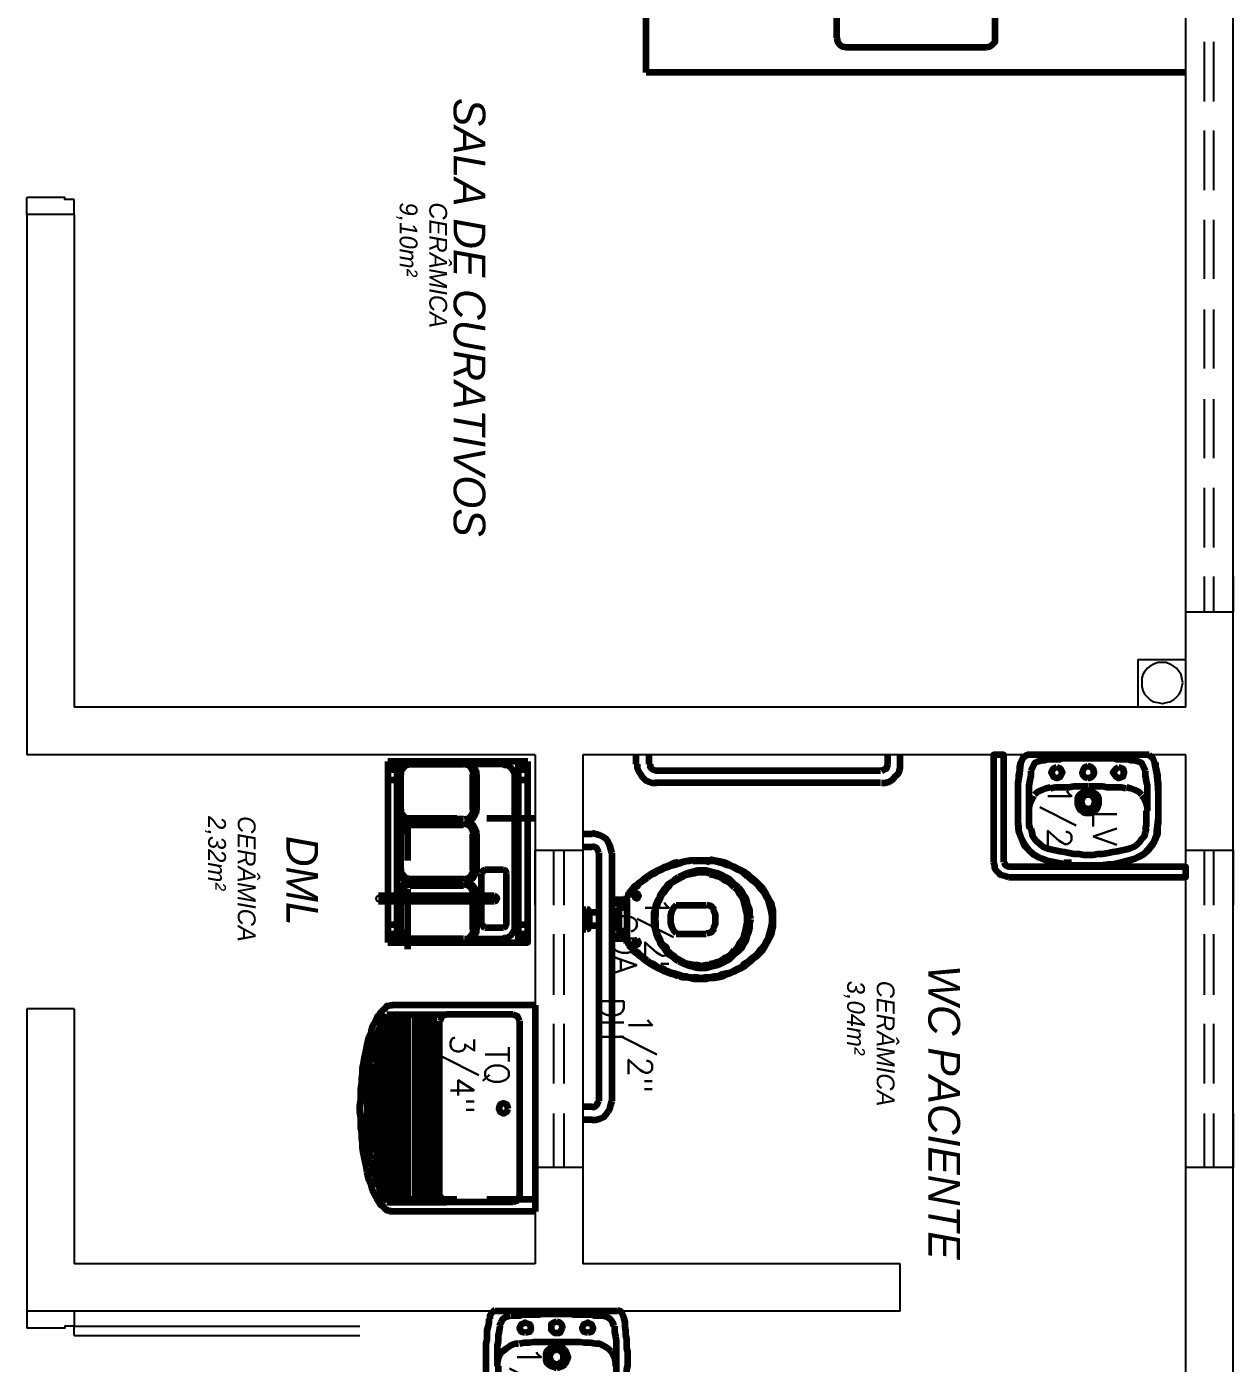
# Model space of a CAD drawing. Header units: millimetres. Extents: x 2273 to 2522, y 1034 to 1187.
# Drawn here: x 2404.799 to 2408.602, y 1164.352 to 1168.563 of the extents above; entities that cross this region are included whole.
import ezdxf

# ---------------------------------------------------------------- set-up
doc = ezdxf.new("R2010")
doc.units = ezdxf.units.MM
doc.layers.add('LAYER8', color=8, linetype='Continuous')
doc.layers.add('PAREDES', color=4, linetype='Continuous', lineweight=100)
doc.styles.add('Romans', font='romans.shx')
doc.styles.get("Standard").update_dxf_attribs({"font": 'arial.ttf'})

# ---------------------------------------------------------------- blocks, each defined once
blk = doc.blocks.new('YT')
at = {"layer": 'PAREDES', "color": 0, "linetype": 'Continuous'}
for points in [[(81.1417, 158.3775), (81.1417, 158.9363), (81.1093, 158.9363), (81.1093, 158.3775)], [(80.7564, 158.8216), (80.7564, 158.4363), (80.7681, 158.4216), (80.7828, 158.4157), (80.8152, 158.4127), (80.8446, 158.4069), (80.8593, 158.4069), (80.8917, 158.4069), (80.9211, 158.4069), (80.9387, 158.4069), (80.9593, 158.4069), (80.9711, 158.4069), (80.9975, 158.4098), (80.9975, 158.4098), (81.0211, 158.4186), (81.0211, 158.4186), (81.0417, 158.4275), (81.0564, 158.4422), (81.0711, 158.4598), (81.0799, 158.4745), (81.0887, 158.498), (81.0917, 158.5098), (81.0975, 158.5422), (81.1034, 158.5657), (81.1034, 158.598), (81.1034, 158.6275), (81.1034, 158.6627), (81.1005, 158.7069), (81.0917, 158.7451), (81.0828, 158.7775), (81.0681, 158.8039), (81.0505, 158.8216), (81.0299, 158.8363), (81.0064, 158.8451), (80.9975, 158.8451), (80.9534, 158.851), (80.9328, 158.851), (80.9093, 158.851), (80.877, 158.851), (80.8446, 158.848), (80.8152, 158.8451), (80.7828, 158.8392), (80.7681, 158.8333), (80.7564, 158.8216)], [(80.9946, 158.848), (80.9828, 158.848), (80.9681, 158.851), (80.9534, 158.851), (80.9417, 158.851), (80.927, 158.851), (80.9152, 158.851), (80.9005, 158.851), (80.8887, 158.851), (80.874, 158.851), (80.8623, 158.851), (80.8475, 158.851), (80.8328, 158.848), (80.8211, 158.848), (80.8064, 158.8451), (80.7946, 158.8422), (80.7799, 158.8422)], [(81.0887, 158.7598), (81.0858, 158.7686), (81.0828, 158.7745), (81.0799, 158.7833), (81.077, 158.7922), (81.0681, 158.8069), (81.0564, 158.8186), (81.0417, 158.8304), (81.027, 158.8392), (81.0211, 158.8422), (81.0123, 158.8451), (81.0034, 158.848), (80.9946, 158.848)], [(80.8064, 158.8098), (80.7946, 158.8039), (80.7828, 158.798), (80.777, 158.7863), (80.774, 158.7745)], [(80.9328, 158.8157), (80.9152, 158.8157), (80.9005, 158.8157), (80.8858, 158.8157), (80.8681, 158.8157), (80.8534, 158.8157), (80.8387, 158.8127), (80.8211, 158.8098), (80.8064, 158.8098)], [(80.8828, 158.798), (80.874, 158.7892), (80.8681, 158.7775), (80.8623, 158.7627), (80.8593, 158.751)], [(80.9328, 158.8157), (80.9211, 158.8157), (80.9093, 158.8127), (80.8946, 158.8069), (80.8858, 158.798)], [(80.9917, 158.8098), (80.977, 158.8127), (80.9623, 158.8127), (80.9475, 158.8127), (80.9328, 158.8127)], [(81.0534, 158.751), (81.0505, 158.7627), (81.0446, 158.7745), (81.0387, 158.7833), (81.0299, 158.7922), (81.0211, 158.798), (81.0123, 158.8069), (81.0005, 158.8098), (80.9887, 158.8127)], [(80.774, 158.7745), (80.774, 158.7657), (80.7711, 158.7539), (80.7711, 158.7451), (80.7711, 158.7363), (80.7711, 158.7275), (80.7711, 158.7186), (80.7681, 158.7098), (80.7681, 158.701), (80.7681, 158.6922), (80.7681, 158.6833), (80.7681, 158.6745), (80.7681, 158.6657), (80.7681, 158.6569), (80.7681, 158.648), (80.7681, 158.6392), (80.7681, 158.6275)], [(81.1034, 158.6275), (81.1034, 158.6451), (81.1034, 158.6598), (81.1034, 158.6775), (81.1005, 158.6922), (81.1005, 158.7098), (81.0975, 158.7245), (81.0946, 158.7422), (81.0887, 158.7569)], [(80.7946, 158.7245), (80.8005, 158.7157), (80.8123, 158.7069), (80.824, 158.7157), (80.8299, 158.7245), (80.824, 158.7392), (80.8123, 158.7422), (80.8005, 158.7392), (80.7946, 158.7245)], [(80.8623, 158.748), (80.8593, 158.7333), (80.8593, 158.7186), (80.8593, 158.7039), (80.8593, 158.6892), (80.8564, 158.6745), (80.8564, 158.6598), (80.8564, 158.6451), (80.8564, 158.6304)], [(81.0711, 158.6304), (81.0711, 158.6451), (81.0681, 158.6598), (81.0681, 158.6745), (81.0652, 158.6922), (81.0623, 158.7069), (81.0593, 158.7216), (81.0564, 158.7363), (81.0534, 158.751)], [(80.7681, 158.6275), (80.7681, 158.6186), (80.7681, 158.6098), (80.7681, 158.601), (80.7681, 158.5922), (80.7681, 158.5833), (80.7681, 158.5745), (80.7681, 158.5657), (80.7681, 158.5569), (80.7681, 158.548), (80.7711, 158.5392), (80.7711, 158.5304), (80.7711, 158.5216), (80.7711, 158.5098), (80.7711, 158.501), (80.774, 158.4922), (80.774, 158.4833)], [(80.8299, 158.6275), (80.827, 158.6392), (80.8211, 158.6451), (80.8123, 158.648), (80.8005, 158.6451), (80.7946, 158.6392), (80.7917, 158.6275)], [(80.7917, 158.6275), (80.7946, 158.6186), (80.8034, 158.6127), (80.8123, 158.6098), (80.8211, 158.6127), (80.827, 158.6186), (80.8299, 158.6275)], [(80.8564, 158.6275), (80.8564, 158.6127), (80.8564, 158.598), (80.8564, 158.5833), (80.8593, 158.5686), (80.8593, 158.5539), (80.8593, 158.5392), (80.8593, 158.5245), (80.8623, 158.5098)], [(80.9387, 158.6275), (80.9387, 158.6392), (80.9358, 158.6451), (80.9299, 158.6539), (80.9211, 158.6598), (80.9123, 158.6627), (80.9034, 158.6627), (80.8946, 158.6627), (80.8858, 158.6598), (80.8799, 158.6539), (80.874, 158.6451), (80.8711, 158.6392), (80.8681, 158.6275)], [(80.8681, 158.6275), (80.8711, 158.6186), (80.874, 158.6127), (80.8799, 158.6039), (80.8858, 158.598), (80.8946, 158.5951), (80.9034, 158.5951), (80.9123, 158.5951), (80.9211, 158.598), (80.9299, 158.6039), (80.9358, 158.6127), (80.9387, 158.6186), (80.9387, 158.6275)], [(80.927, 158.6275), (80.924, 158.6363), (80.9211, 158.6451), (80.9123, 158.648), (80.9034, 158.651), (80.8946, 158.648), (80.8887, 158.6451), (80.8828, 158.6363), (80.8828, 158.6275)], [(80.8828, 158.6275), (80.8828, 158.6216), (80.8887, 158.6127), (80.8946, 158.6098), (80.9034, 158.6069), (80.9123, 158.6098), (80.9211, 158.6127), (80.924, 158.6216), (80.927, 158.6275)], [(81.0534, 158.5098), (81.0564, 158.5245), (81.0593, 158.5392), (81.0623, 158.5539), (81.0652, 158.5686), (81.0681, 158.5833), (81.0681, 158.601), (81.0711, 158.6157), (81.0711, 158.6304)], [(81.0887, 158.501), (81.0946, 158.5157), (81.0975, 158.5333), (81.1005, 158.548), (81.1005, 158.5627), (81.1034, 158.5804), (81.1034, 158.598), (81.1034, 158.6127), (81.1034, 158.6304)], [(80.7946, 158.5304), (80.8005, 158.5186), (80.8123, 158.5127), (80.824, 158.5186), (80.8299, 158.5304), (80.824, 158.5422), (80.8123, 158.548), (80.8005, 158.5422), (80.7946, 158.5304)], [(80.8593, 158.5098), (80.8623, 158.4951), (80.8681, 158.4833), (80.874, 158.4686), (80.8828, 158.4598)], [(80.9887, 158.448), (81.0005, 158.451), (81.0123, 158.4539), (81.0211, 158.4598), (81.0299, 158.4686), (81.0387, 158.4775), (81.0446, 158.4863), (81.0505, 158.498), (81.0534, 158.5098)], [(80.9946, 158.4098), (81.0034, 158.4127), (81.0123, 158.4157), (81.0211, 158.4186), (81.027, 158.4216), (81.0417, 158.4304), (81.0564, 158.4422), (81.0681, 158.4539), (81.077, 158.4686), (81.0799, 158.4745), (81.0828, 158.4833), (81.0858, 158.4922), (81.0887, 158.501)], [(80.774, 158.4833), (80.777, 158.4716), (80.7828, 158.4598), (80.7946, 158.4539), (80.8064, 158.448)], [(80.8858, 158.4569), (80.8975, 158.451), (80.9093, 158.4451), (80.9211, 158.4422), (80.9328, 158.4422)], [(80.7799, 158.4157), (80.7946, 158.4127), (80.8064, 158.4127), (80.8211, 158.4098), (80.8328, 158.4098), (80.8475, 158.4069), (80.8623, 158.4069), (80.874, 158.4069), (80.8887, 158.4069), (80.9005, 158.4069), (80.9152, 158.4069), (80.927, 158.4069), (80.9417, 158.4069), (80.9534, 158.4069), (80.9681, 158.4069), (80.9828, 158.4098), (80.9946, 158.4098)], [(80.8064, 158.448), (80.8211, 158.448), (80.8358, 158.4451), (80.8534, 158.4422), (80.8681, 158.4422), (80.8828, 158.4422), (80.9005, 158.4422), (80.9152, 158.4422), (80.9299, 158.4422)], [(80.9328, 158.4422), (80.9475, 158.4422), (80.9623, 158.4422), (80.977, 158.4422), (80.9887, 158.4451)], [(81.0946, 158.3627), (81.1034, 158.3686), (81.1093, 158.3804)], [(81.0946, 158.3304), (81.1034, 158.3333), (81.1123, 158.3333), (81.1211, 158.3392), (81.127, 158.3451), (81.1328, 158.351), (81.1358, 158.3598), (81.1387, 158.3686), (81.1417, 158.3775)], [(81.0946, 158.3627), (80.7564, 158.3627), (80.7564, 158.3304), (81.0946, 158.3304)]]:
    blk.add_lwpolyline(points, dxfattribs=at)
blk = doc.blocks.new('FRQ')
at = {"layer": 'PAREDES', "color": 0, "linetype": 'Continuous'}
for points in [[(80.777, 156.8627), (80.777, 156.4216)], [(81.3475, 156.4216), (81.3475, 156.8627), (80.777, 156.8627)], [(80.7858, 156.8627), (80.7858, 156.8333)], [(80.8034, 156.8627), (80.8034, 156.8333)], [(80.8358, 156.8627), (80.8358, 156.8333)], [(80.9564, 156.8863), (80.9564, 156.7333)], [(81.2917, 156.8627), (81.2917, 156.8333)], [(81.3211, 156.8627), (81.3211, 156.8333)], [(81.3417, 156.8627), (81.3417, 156.8333)], [(81.3475, 156.8333), (80.777, 156.8333)], [(80.827, 156.8216), (80.8181, 156.8216), (80.8093, 156.8186), (80.7975, 156.8098), (80.7887, 156.798), (80.7887, 156.7892), (80.7858, 156.7833)], [(81.2975, 156.8216), (80.827, 156.8216)], [(81.3358, 156.7833), (81.3328, 156.7892), (81.3328, 156.798), (81.324, 156.8098), (81.3123, 156.8186), (81.3034, 156.8216), (81.2946, 156.8216)], [(80.7858, 156.7804), (80.7858, 156.6892)], [(81.1299, 156.7951), (81.1211, 156.7922), (81.1181, 156.7863)], [(81.1181, 156.7863), (81.1181, 156.7275)], [(81.2917, 156.7951), (81.1299, 156.7951)], [(81.3005, 156.7863), (81.2975, 156.7922), (81.2887, 156.7951)], [(81.3005, 156.7275), (81.3005, 156.7863)], [(81.3358, 156.6892), (81.3358, 156.7804)], [(81.2181, 156.7569), (81.2152, 156.7627), (81.2093, 156.7657), (81.2034, 156.7627), (81.2005, 156.7569)], [(81.2005, 156.7569), (81.2005, 156.3922)], [(81.2181, 156.7569), (81.2181, 156.3922)], [(80.8181, 156.701), (80.8093, 156.701), (80.8034, 156.698), (80.7887, 156.6892), (80.7799, 156.6775), (80.7799, 156.6686), (80.777, 156.6627)], [(80.8181, 156.6922), (80.8064, 156.6892), (80.7946, 156.6833), (80.7887, 156.6745), (80.7858, 156.6627)], [(80.8181, 156.701), (80.9299, 156.701)], [(80.9299, 156.6892), (80.8181, 156.6892)], [(80.9652, 156.6627), (80.9652, 156.6686), (80.9623, 156.6775), (80.9564, 156.6892), (80.9417, 156.698), (80.9358, 156.701), (80.927, 156.701)], [(80.9593, 156.6627), (80.9564, 156.6745), (80.9505, 156.6833), (80.9387, 156.6892), (80.927, 156.6922)], [(81.0064, 156.701), (80.9975, 156.701), (80.9917, 156.698), (80.977, 156.6892), (80.9711, 156.6775), (80.9681, 156.6686), (80.9652, 156.6627)], [(81.0064, 156.6922), (80.9946, 156.6892), (80.9828, 156.6833), (80.977, 156.6745), (80.974, 156.6627)], [(81.0064, 156.701), (81.1181, 156.701)], [(81.1181, 156.6892), (81.0064, 156.6892)], [(81.1564, 156.6627), (81.1534, 156.6686), (81.1534, 156.6775), (81.1446, 156.6892), (81.1299, 156.698), (81.124, 156.701), (81.1152, 156.701)], [(81.1475, 156.6627), (81.1446, 156.6745), (81.1387, 156.6833), (81.127, 156.6892), (81.1152, 156.6922)], [(81.1181, 156.7275), (81.1211, 156.7216), (81.1299, 156.7186)], [(81.1299, 156.7157), (81.2005, 156.7157)], [(81.1975, 156.701), (81.1887, 156.701), (81.1799, 156.698), (81.1681, 156.6892), (81.1593, 156.6775), (81.1593, 156.6686), (81.1564, 156.6627)], [(81.1975, 156.6922), (81.1858, 156.6892), (81.174, 156.6833), (81.1681, 156.6745), (81.1652, 156.6627)], [(81.1975, 156.701), (81.2005, 156.701)], [(81.2005, 156.6892), (81.1975, 156.6892)], [(81.2181, 156.7157), (81.2917, 156.7157)], [(81.2181, 156.701), (81.3064, 156.701)], [(81.3064, 156.6892), (81.2181, 156.6892)], [(81.2887, 156.7186), (81.2975, 156.7216), (81.3005, 156.7275)], [(81.3446, 156.6627), (81.3446, 156.6686), (81.3417, 156.6775), (81.3328, 156.6892), (81.3211, 156.698), (81.3152, 156.701), (81.3064, 156.701)], [(81.3358, 156.6627), (81.3358, 156.6745), (81.327, 156.6833), (81.3181, 156.6892), (81.3064, 156.6922)], [(80.7858, 156.4922), (80.7858, 156.6598)], [(80.9593, 156.6598), (80.9593, 156.4922)], [(80.9681, 156.4922), (80.9681, 156.6598)], [(80.977, 156.4922), (80.977, 156.6598)], [(81.1475, 156.6598), (81.1475, 156.4922)], [(81.1564, 156.4922), (81.1564, 156.6598)], [(81.1681, 156.4922), (81.1681, 156.6598)], [(81.3358, 156.6598), (81.3358, 156.4922)], [(80.9564, 156.6392), (80.9564, 156.4833), (81.0887, 156.4833)], [(80.777, 156.4922), (80.7799, 156.4833), (80.7799, 156.4775), (80.7887, 156.4657), (80.8034, 156.4569), (80.8093, 156.4539), (80.8181, 156.4539)], [(80.7858, 156.4922), (80.7887, 156.4804), (80.7946, 156.4716), (80.8064, 156.4627), (80.8181, 156.4627)], [(80.927, 156.4627), (80.9387, 156.4627), (80.9505, 156.4716), (80.9564, 156.4804), (80.9593, 156.4922)], [(80.927, 156.4539), (80.9358, 156.4539), (80.9417, 156.4569), (80.9564, 156.4657), (80.9623, 156.4775), (80.9652, 156.4833), (80.9652, 156.4922)], [(80.9652, 156.4922), (80.9681, 156.4833), (80.9711, 156.4775), (80.977, 156.4657), (80.9917, 156.4569), (80.9975, 156.4539), (81.0064, 156.4539)], [(80.974, 156.4922), (80.977, 156.4804), (80.9828, 156.4716), (80.9946, 156.4627), (81.0064, 156.4627)], [(81.1152, 156.4627), (81.127, 156.4627), (81.1387, 156.4716), (81.1446, 156.4804), (81.1475, 156.4922)], [(81.1152, 156.4539), (81.124, 156.4539), (81.1299, 156.4569), (81.1446, 156.4657), (81.1534, 156.4775), (81.1534, 156.4833), (81.1564, 156.4922)], [(81.1564, 156.4922), (81.1593, 156.4833), (81.1593, 156.4775), (81.1681, 156.4657), (81.1799, 156.4569), (81.1887, 156.4539), (81.1975, 156.4539)], [(81.1652, 156.4922), (81.1681, 156.4804), (81.174, 156.4716), (81.1858, 156.4627), (81.1975, 156.4627)], [(81.1799, 156.4833), (81.3681, 156.4833)], [(81.3064, 156.4627), (81.3181, 156.4627), (81.327, 156.4716), (81.3358, 156.4804), (81.3358, 156.4922)], [(81.3064, 156.4539), (81.3152, 156.4539), (81.3211, 156.4569), (81.3328, 156.4657), (81.3417, 156.4775), (81.3446, 156.4833), (81.3446, 156.4922)], [(81.2005, 156.451), (80.777, 156.451)], [(80.7858, 156.451), (80.7858, 156.4216)], [(80.8034, 156.451), (80.8034, 156.4216)], [(80.9299, 156.4627), (80.8181, 156.4627)], [(80.8358, 156.451), (80.8358, 156.4216)], [(81.1181, 156.4627), (81.0064, 156.4627)], [(81.2005, 156.4627), (81.1975, 156.4627)], [(81.2005, 156.451), (81.1975, 156.451)], [(81.3064, 156.4627), (81.2181, 156.4627)], [(81.3475, 156.451), (81.2181, 156.451)], [(81.3064, 156.451), (81.2181, 156.451)], [(81.2917, 156.451), (81.2917, 156.4216)], [(81.3211, 156.451), (81.3211, 156.4216)], [(81.3417, 156.451), (81.3417, 156.4216)], [(80.777, 156.4216), (81.2005, 156.4216)], [(81.2181, 156.4216), (81.3475, 156.4216)]]:
    blk.add_lwpolyline(points, dxfattribs=at)
blk = doc.blocks.new('GT')
at = {"layer": 'PAREDES', "color": 0, "linetype": 'Continuous'}
for points in [[(81.5446, 156.8863), (81.5446, 156.4363)], [(81.5446, 156.8863), (82.1946, 156.8863)], [(82.1564, 156.7333), (82.1564, 156.8863)], [(82.1946, 156.8863), (82.1946, 156.4363)], [(81.5946, 156.8363), (81.5858, 156.8333), (81.5799, 156.8304), (81.577, 156.8245), (81.574, 156.8157)], [(81.574, 156.8157), (81.574, 156.6069)], [(81.5946, 156.8363), (82.1475, 156.8363)], [(82.1652, 156.8157), (82.1623, 156.8245), (82.1593, 156.8304), (82.1534, 156.8333), (82.1446, 156.8363)], [(82.1652, 156.8157), (82.1652, 156.6069)], [(81.8711, 156.801), (81.8593, 156.798), (81.8534, 156.7863), (81.8593, 156.7745), (81.8711, 156.7716), (81.8799, 156.7745), (81.8858, 156.7863), (81.8799, 156.798), (81.8711, 156.801)], [(81.574, 156.4186), (81.574, 156.6069)], [(81.574, 156.6069), (81.577, 156.598), (81.5799, 156.5922), (81.5858, 156.5892), (81.5946, 156.5863)], [(82.024, 156.4833), (82.1564, 156.4833), (82.1564, 156.6392)], [(82.1446, 156.5863), (82.1534, 156.5892), (82.1593, 156.5922), (82.1623, 156.598), (82.1652, 156.6069)], [(82.1652, 156.4186), (82.1652, 156.6069)], [(81.574, 156.5657), (82.1652, 156.5657)], [(81.5946, 156.5833), (82.1475, 156.5833)], [(81.574, 156.5451), (82.1652, 156.5451)], [(81.574, 156.5245), (82.1652, 156.5245)], [(81.574, 156.5069), (82.1652, 156.5069)], [(81.574, 156.4833), (82.1652, 156.4833)], [(81.7446, 156.4833), (81.9328, 156.4833)], [(82.1946, 156.4363), (82.1946, 156.4304), (82.1917, 156.4245), (82.1917, 156.4186), (82.1887, 156.4157), (82.1828, 156.4098), (82.177, 156.4039), (82.174, 156.398), (82.1681, 156.3951), (82.1593, 156.3892), (82.1505, 156.3863), (82.1417, 156.3804), (82.1299, 156.3745), (82.1211, 156.3716), (82.1093, 156.3686), (82.0975, 156.3627), (82.0858, 156.3598), (82.0711, 156.3569), (82.0564, 156.3539), (82.0417, 156.351), (82.027, 156.348), (82.0123, 156.3451), (81.9946, 156.3422), (81.9799, 156.3422), (81.9652, 156.3392), (81.9475, 156.3392), (81.9299, 156.3363), (81.9123, 156.3363), (81.8975, 156.3363), (81.8799, 156.3333), (81.8623, 156.3333), (81.8446, 156.3363), (81.827, 156.3363), (81.8093, 156.3363), (81.7917, 156.3392), (81.777, 156.3392), (81.7593, 156.3422), (81.7446, 156.3422), (81.7299, 156.3451), (81.7123, 156.348), (81.6975, 156.351), (81.6828, 156.3539), (81.6711, 156.3569), (81.6564, 156.3598), (81.6446, 156.3627), (81.6328, 156.3686), (81.6181, 156.3716), (81.6093, 156.3745), (81.6005, 156.3804), (81.5887, 156.3863), (81.5799, 156.3892), (81.574, 156.3951), (81.5681, 156.398), (81.5623, 156.4039), (81.5564, 156.4098), (81.5534, 156.4157), (81.5475, 156.4186), (81.5475, 156.4245), (81.5446, 156.4304), (81.5446, 156.4363)], [(81.574, 156.4657), (82.1652, 156.4657)], [(81.574, 156.4451), (82.1652, 156.4451)], [(81.574, 156.4245), (82.1652, 156.4245)], [(82.1652, 156.4186), (82.1623, 156.4157), (82.1593, 156.4127), (82.1534, 156.4098), (82.1475, 156.4069), (82.1446, 156.4039), (82.1387, 156.401), (82.1299, 156.398), (82.124, 156.3951), (82.1152, 156.3922), (82.1093, 156.3892), (82.1005, 156.3863), (82.0917, 156.3833), (82.0828, 156.3804), (82.0711, 156.3775), (82.0623, 156.3745), (82.0534, 156.3716), (82.0417, 156.3716), (82.0328, 156.3686), (82.0093, 156.3627), (81.9858, 156.3627), (81.9623, 156.3598), (81.9387, 156.3569), (81.9152, 156.3569), (81.8917, 156.3569), (81.8711, 156.3569), (81.8475, 156.3569), (81.824, 156.3569), (81.8005, 156.3569), (81.777, 156.3598), (81.7534, 156.3627), (81.7299, 156.3627), (81.7093, 156.3686), (81.7005, 156.3716), (81.6887, 156.3716), (81.677, 156.3745), (81.6681, 156.3775), (81.6593, 156.3804), (81.6475, 156.3833), (81.6387, 156.3863), (81.6328, 156.3892), (81.624, 156.3922), (81.6181, 156.3951), (81.6093, 156.398), (81.6005, 156.401), (81.5975, 156.4039), (81.5917, 156.4069), (81.5858, 156.4098), (81.5828, 156.4127), (81.5799, 156.4157), (81.574, 156.4186)], [(82.1475, 156.4039), (81.5946, 156.4039), (82.1475, 156.4039)], [(81.6417, 156.3863), (82.1005, 156.3863)], [(81.7299, 156.3657), (82.0093, 156.3657)]]:
    blk.add_lwpolyline(points, dxfattribs=at)
blk = doc.blocks.new('REW')
at = {"layer": 'PAREDES', "color": 0, "linetype": 'Continuous'}
for points in [[(80.7858, 158.0363), (80.7564, 158.0363)], [(80.8446, 157.9775), (80.8446, 157.9892), (80.8417, 158.001), (80.8358, 158.0098), (80.827, 158.0186), (80.8181, 158.0275), (80.8093, 158.0333), (80.7975, 158.0363), (80.7858, 158.0363)], [(80.7858, 157.998), (80.7564, 157.998)], [(80.8064, 157.9775), (80.8034, 157.9833), (80.8005, 157.9922), (80.7946, 157.9951), (80.7858, 157.998)], [(80.8064, 157.9745), (80.8064, 157.2657)], [(80.8446, 157.9745), (80.8446, 157.2657)], [(80.7858, 157.2451), (80.7564, 157.2451)], [(80.7858, 157.248), (80.7946, 157.248), (80.8005, 157.2539), (80.8034, 157.2598), (80.8064, 157.2686)], [(80.7858, 157.2069), (80.7975, 157.2069), (80.8093, 157.2127), (80.8181, 157.2186), (80.827, 157.2245), (80.8358, 157.2333), (80.8417, 157.2451), (80.8446, 157.2539), (80.8446, 157.2686)], [(80.7858, 157.2039), (80.7564, 157.2039)]]:
    blk.add_lwpolyline(points, dxfattribs=at)
blk = doc.blocks.new('KLOIU')
at = {"layer": 'PAREDES', "color": 0, "linetype": 'Continuous'}
for points in [[(81.274, 157.6363), (81.2623, 157.6363), (81.2475, 157.6363), (81.2358, 157.6333), (81.224, 157.6304), (81.2152, 157.6245), (81.2034, 157.6186), (81.1917, 157.6127), (81.1828, 157.6069)], [(81.274, 157.6333), (81.2623, 157.6333), (81.2505, 157.6304), (81.2387, 157.6275), (81.227, 157.6245), (81.2152, 157.6216), (81.2064, 157.6157), (81.1946, 157.6098), (81.1858, 157.6039)], [(81.3652, 157.6069), (81.3534, 157.6127), (81.3446, 157.6186), (81.3328, 157.6245), (81.3211, 157.6304), (81.3093, 157.6333), (81.2975, 157.6363), (81.2858, 157.6363), (81.274, 157.6363)], [(81.3623, 157.6039), (81.3534, 157.6098), (81.3417, 157.6157), (81.3328, 157.6216), (81.3211, 157.6245), (81.3093, 157.6275), (81.2975, 157.6304), (81.2858, 157.6333), (81.274, 157.6333)], [(81.277, 157.6304), (81.277, 157.6304)], [(81.1828, 157.6069), (81.174, 157.601), (81.1652, 157.5922), (81.1564, 157.5833), (81.1475, 157.5745), (81.1417, 157.5657), (81.1328, 157.5569), (81.127, 157.548), (81.1211, 157.5363)], [(81.1858, 157.6039), (81.177, 157.5951), (81.1681, 157.5892), (81.1593, 157.5804), (81.1534, 157.5716), (81.1446, 157.5627), (81.1387, 157.5539), (81.1299, 157.5451), (81.124, 157.5363)], [(81.424, 157.5363), (81.4152, 157.5451), (81.4093, 157.5539), (81.4034, 157.5627), (81.3946, 157.5716), (81.3887, 157.5804), (81.3799, 157.5892), (81.3711, 157.5951), (81.3623, 157.6039)], [(81.427, 157.5363), (81.4211, 157.548), (81.4123, 157.5569), (81.4064, 157.5657), (81.3975, 157.5745), (81.3917, 157.5833), (81.3828, 157.5922), (81.374, 157.601), (81.3652, 157.6069)], [(81.1211, 157.5363), (81.1152, 157.5245), (81.1093, 157.5127), (81.1034, 157.501), (81.0975, 157.4892), (81.0946, 157.4775), (81.0917, 157.4627), (81.0887, 157.451), (81.0858, 157.4363)], [(81.124, 157.5363), (81.1181, 157.5245), (81.1123, 157.5127), (81.1064, 157.501), (81.1034, 157.4892), (81.0975, 157.4745), (81.0946, 157.4627), (81.0917, 157.451), (81.0917, 157.4363)], [(81.274, 157.5657), (81.2623, 157.5627), (81.2475, 157.5627), (81.2358, 157.5598), (81.2211, 157.5539), (81.2093, 157.551), (81.1975, 157.5422), (81.1858, 157.5363), (81.174, 157.5275)], [(81.274, 157.5539), (81.2593, 157.5539), (81.2475, 157.551), (81.2328, 157.548), (81.2211, 157.5451), (81.2064, 157.5392), (81.1946, 157.5304), (81.1828, 157.5245), (81.174, 157.5157)], [(81.374, 157.5275), (81.3652, 157.5363), (81.3534, 157.5422), (81.3417, 157.551), (81.327, 157.5539), (81.3152, 157.5598), (81.3005, 157.5627), (81.2887, 157.5627), (81.274, 157.5657)], [(81.374, 157.5157), (81.3623, 157.5245), (81.3505, 157.5304), (81.3387, 157.5392), (81.327, 157.5451), (81.3152, 157.548), (81.3005, 157.551), (81.2858, 157.5539), (81.274, 157.5539)], [(81.4564, 157.4363), (81.4534, 157.451), (81.4534, 157.4627), (81.4475, 157.4745), (81.4446, 157.4892), (81.4417, 157.501), (81.4358, 157.5127), (81.4299, 157.5245), (81.424, 157.5363)], [(81.4593, 157.4363), (81.4593, 157.451), (81.4564, 157.4627), (81.4534, 157.4775), (81.4475, 157.4892), (81.4446, 157.501), (81.4387, 157.5127), (81.4328, 157.5245), (81.427, 157.5363)], [(81.174, 157.5275), (81.1652, 157.5157), (81.1564, 157.5069), (81.1475, 157.498), (81.1417, 157.4863), (81.1358, 157.4745), (81.1299, 157.4627), (81.127, 157.448), (81.124, 157.4363)], [(81.174, 157.5127), (81.1681, 157.5069), (81.1593, 157.498), (81.1534, 157.4863), (81.1475, 157.4775), (81.1417, 157.4686), (81.1387, 157.4569), (81.1358, 157.448), (81.1328, 157.4363)], [(81.4152, 157.4363), (81.4123, 157.448), (81.4093, 157.4569), (81.4064, 157.4686), (81.4005, 157.4775), (81.3946, 157.4863), (81.3887, 157.498), (81.3799, 157.5069), (81.3711, 157.5127)], [(81.424, 157.4363), (81.4211, 157.448), (81.4181, 157.4627), (81.4123, 157.4745), (81.4064, 157.4863), (81.4005, 157.498), (81.3917, 157.5069), (81.3828, 157.5157), (81.374, 157.5275)], [(81.2446, 157.451), (81.2328, 157.4422), (81.2299, 157.4275)], [(81.3034, 157.448), (81.2887, 157.4539), (81.274, 157.4539), (81.2593, 157.4539), (81.2446, 157.448)], [(81.3181, 157.4275), (81.3152, 157.4422), (81.3034, 157.451)], [(81.0887, 157.4363), (81.0887, 157.4245), (81.0887, 157.4127), (81.0887, 157.398), (81.0887, 157.3863), (81.0887, 157.3745), (81.0917, 157.3627), (81.0946, 157.348), (81.0975, 157.3363)], [(81.0946, 157.4363), (81.0917, 157.4216), (81.0917, 157.4098), (81.0917, 157.3951), (81.0917, 157.3833)], [(81.124, 157.4363), (81.1211, 157.4245), (81.1211, 157.4127), (81.1211, 157.398), (81.124, 157.3863), (81.127, 157.3745), (81.1299, 157.3627), (81.1358, 157.351), (81.1417, 157.3392)], [(81.1299, 157.4363), (81.127, 157.4245), (81.127, 157.4098), (81.127, 157.398), (81.1299, 157.3863), (81.1328, 157.3716), (81.1358, 157.3598), (81.1417, 157.348), (81.1475, 157.3363)], [(81.2299, 157.3304), (81.2299, 157.4245)], [(81.3211, 157.4245), (81.3211, 157.3304)], [(81.4005, 157.3363), (81.4064, 157.348), (81.4123, 157.3598), (81.4152, 157.3716), (81.4181, 157.3863), (81.4181, 157.398), (81.4211, 157.4098), (81.4181, 157.4245), (81.4181, 157.4363)], [(81.4064, 157.3392), (81.4123, 157.351), (81.4181, 157.3627), (81.4211, 157.3745), (81.424, 157.3863), (81.427, 157.398), (81.427, 157.4127), (81.427, 157.4245), (81.424, 157.4363)], [(81.4505, 157.3363), (81.4564, 157.348), (81.4564, 157.3627), (81.4593, 157.3745), (81.4623, 157.3863), (81.4623, 157.398), (81.4623, 157.4127), (81.4623, 157.4245), (81.4593, 157.4363)], [(81.4564, 157.3833), (81.4564, 157.3951), (81.4593, 157.4098), (81.4564, 157.4216), (81.4564, 157.4363)], [(81.0887, 157.3804), (81.0917, 157.3716), (81.0917, 157.3627), (81.0946, 157.3539), (81.0975, 157.3451), (81.1005, 157.3333), (81.1034, 157.3245), (81.1064, 157.3157), (81.1093, 157.3069), (81.1123, 157.298), (81.1152, 157.2892), (81.1211, 157.2804), (81.124, 157.2716), (81.1299, 157.2627), (81.1328, 157.2539), (81.1387, 157.2451), (81.1446, 157.2392)], [(81.4034, 157.2392), (81.4093, 157.2451), (81.4123, 157.2539), (81.4181, 157.2627), (81.424, 157.2716), (81.427, 157.2804), (81.4299, 157.2892), (81.4358, 157.298), (81.4387, 157.3069), (81.4417, 157.3157), (81.4446, 157.3245), (81.4475, 157.3333), (81.4505, 157.3451), (81.4534, 157.3539), (81.4534, 157.3627), (81.4564, 157.3716), (81.4564, 157.3804)], [(81.0946, 157.3363), (81.0975, 157.3216), (81.1034, 157.3098), (81.1093, 157.2951), (81.1152, 157.2833), (81.1211, 157.2716), (81.127, 157.2598), (81.1328, 157.248), (81.1417, 157.2363)], [(81.1417, 157.3363), (81.1475, 157.3275), (81.1534, 157.3216), (81.1593, 157.3127), (81.1652, 157.3039), (81.174, 157.298), (81.1799, 157.2922), (81.1887, 157.2863), (81.1975, 157.2804), (81.2064, 157.2775), (81.2152, 157.2716), (81.224, 157.2686), (81.2328, 157.2657), (81.2446, 157.2627), (81.2534, 157.2598), (81.2652, 157.2598), (81.274, 157.2598)], [(81.1475, 157.3363), (81.1534, 157.3275), (81.1564, 157.3216), (81.1623, 157.3127), (81.1711, 157.3069), (81.177, 157.301), (81.1858, 157.2951), (81.1917, 157.2892), (81.2005, 157.2833), (81.2093, 157.2804), (81.2181, 157.2745), (81.227, 157.2716), (81.2358, 157.2686), (81.2446, 157.2657), (81.2534, 157.2657), (81.2623, 157.2657), (81.274, 157.2627)], [(81.2299, 157.3304), (81.2387, 157.3216), (81.2505, 157.3157), (81.2623, 157.3127), (81.274, 157.3127), (81.2858, 157.3127), (81.2975, 157.3157), (81.3093, 157.3216), (81.3181, 157.3304)], [(81.274, 157.2598), (81.2828, 157.2598), (81.2946, 157.2598), (81.3034, 157.2627), (81.3123, 157.2657), (81.324, 157.2686), (81.3328, 157.2716), (81.3417, 157.2775), (81.3505, 157.2804), (81.3593, 157.2863), (81.3652, 157.2922), (81.374, 157.298), (81.3828, 157.3039), (81.3887, 157.3127), (81.3946, 157.3216), (81.4005, 157.3275), (81.4064, 157.3363)], [(81.274, 157.2627), (81.2828, 157.2657), (81.2946, 157.2657), (81.3034, 157.2657), (81.3123, 157.2686), (81.3211, 157.2716), (81.3299, 157.2745), (81.3387, 157.2804), (81.3475, 157.2833), (81.3564, 157.2892), (81.3623, 157.2951), (81.3711, 157.301), (81.377, 157.3069), (81.3828, 157.3127), (81.3887, 157.3216), (81.3946, 157.3275), (81.4005, 157.3363)], [(81.4064, 157.2363), (81.4152, 157.248), (81.4211, 157.2598), (81.427, 157.2716), (81.4328, 157.2833), (81.4387, 157.2951), (81.4446, 157.3098), (81.4475, 157.3216), (81.4534, 157.3363)], [(81.1417, 157.2363), (81.1475, 157.2275), (81.1534, 157.2216), (81.1593, 157.2127), (81.1652, 157.2069), (81.1711, 157.198), (81.177, 157.1922), (81.1858, 157.1863), (81.1917, 157.1804)], [(81.1446, 157.2392), (81.1505, 157.2304), (81.1564, 157.2216), (81.1623, 157.2127), (81.1711, 157.2069), (81.177, 157.198), (81.1828, 157.1922), (81.1917, 157.1833), (81.2005, 157.1775)], [(81.3475, 157.1775), (81.3564, 157.1833), (81.3623, 157.1922), (81.3711, 157.198), (81.377, 157.2069), (81.3828, 157.2127), (81.3917, 157.2216), (81.3975, 157.2304), (81.4034, 157.2392)], [(81.3564, 157.1804), (81.3623, 157.1863), (81.3681, 157.1922), (81.377, 157.198), (81.3828, 157.2069), (81.3887, 157.2127), (81.3946, 157.2216), (81.4005, 157.2275), (81.4064, 157.2363)], [(81.1946, 157.2069), (81.1946, 157.201), (81.2005, 157.198), (81.2064, 157.201), (81.2093, 157.2069), (81.2064, 157.2098), (81.2005, 157.2127), (81.1946, 157.2098), (81.1946, 157.2069)], [(81.3387, 157.2069), (81.3417, 157.201), (81.3475, 157.198), (81.3534, 157.201), (81.3534, 157.2069), (81.3534, 157.2098), (81.3475, 157.2127), (81.3417, 157.2098), (81.3387, 157.2069)], [(81.1917, 157.1804), (81.1975, 157.1775)], [(81.1975, 157.1804), (81.2034, 157.1775)], [(81.2123, 157.1275), (81.2123, 157.1745), (81.2064, 157.1745), (81.2005, 157.1745)], [(81.2123, 157.1745), (81.277, 157.1745), (81.3358, 157.1745)], [(81.224, 157.1304), (81.224, 157.1745)], [(81.2387, 157.1686), (81.2358, 157.1716), (81.2299, 157.1745)], [(81.2358, 157.1539), (81.2387, 157.1598)], [(81.2358, 157.1539), (81.2358, 157.1451)], [(81.2387, 157.1657), (81.2387, 157.1569)], [(81.3093, 157.151), (81.277, 157.151), (81.2387, 157.151)], [(81.3093, 157.1598), (81.3093, 157.1539)], [(81.3181, 157.1745), (81.3152, 157.1716), (81.3123, 157.1686)], [(81.3123, 157.1657), (81.3123, 157.1569)], [(81.3123, 157.1451), (81.3123, 157.1539)], [(81.327, 157.1745), (81.327, 157.1304)], [(81.3505, 157.1745), (81.3446, 157.1745), (81.3358, 157.1745), (81.3358, 157.1275)], [(81.3446, 157.1775), (81.3475, 157.1804)], [(81.3475, 157.1775), (81.3564, 157.1804)], [(81.0652, 157.1275), (81.0534, 157.1245), (81.0417, 157.1216), (81.0299, 157.1157), (81.0211, 157.1098), (81.0152, 157.101), (81.0093, 157.0892), (81.0064, 157.0775), (81.0034, 157.0657)], [(81.0652, 157.1275), (81.8475, 157.1275)], [(81.2211, 157.1333), (81.224, 157.1245)], [(81.2387, 157.1451), (81.2387, 157.1422)], [(81.2387, 157.1422), (81.2446, 157.1422)], [(81.2446, 157.1422), (81.277, 157.1422)], [(81.2534, 157.1422), (81.2534, 157.1275)], [(81.3064, 157.1422), (81.277, 157.1422)], [(81.2946, 157.1422), (81.2946, 157.1275)], [(81.3064, 157.1422), (81.3123, 157.1422)], [(81.3093, 157.1422), (81.3093, 157.1451)], [(81.324, 157.1245), (81.327, 157.1333)], [(81.9064, 157.0657), (81.9064, 157.0775), (81.9034, 157.0892), (81.8975, 157.101), (81.8887, 157.1098), (81.8799, 157.1157), (81.8711, 157.1216), (81.8593, 157.1245), (81.8475, 157.1275)], [(81.0652, 157.0863), (81.0564, 157.0833), (81.0505, 157.0804), (81.0475, 157.0745), (81.0446, 157.0657)], [(81.0652, 157.0863), (81.8475, 157.0863)], [(81.2534, 157.0863), (81.2534, 157.0569)], [(81.2946, 157.0863), (81.2946, 157.0569)], [(81.8652, 157.0657), (81.8652, 157.0745), (81.8593, 157.0804), (81.8534, 157.0833), (81.8475, 157.0863)], [(81.0064, 157.0657), (81.0064, 157.0363)], [(81.0475, 157.0657), (81.0475, 157.0363)], [(81.2505, 157.0569), (81.2446, 157.0539), (81.2417, 157.048)], [(81.2446, 157.0451), (81.2446, 157.0363)], [(81.3064, 157.0451), (81.2446, 157.0451)], [(81.2975, 157.0569), (81.2534, 157.0569)], [(81.3064, 157.048), (81.3034, 157.0539), (81.2946, 157.0569)], [(81.3064, 157.0451), (81.3064, 157.0363)], [(81.8652, 157.0657), (81.8652, 157.0363)], [(81.9064, 157.0657), (81.9064, 157.0363)]]:
    blk.add_lwpolyline(points, dxfattribs=at)
blk = doc.blocks.new('FDG')
at = {"layer": 'PAREDES', "color": 0, "linetype": 'Continuous'}
for points in [[(82.7446, 157.0304), (82.7328, 157.0304), (82.7181, 157.0333), (82.7064, 157.0333), (82.6917, 157.0333), (82.6799, 157.0363), (82.6652, 157.0363), (82.6534, 157.0363), (82.6387, 157.0363), (82.627, 157.0333), (82.6123, 157.0333), (82.5975, 157.0333), (82.5858, 157.0304), (82.5711, 157.0304), (82.5593, 157.0275), (82.5446, 157.0275), (82.5328, 157.0245)], [(82.8387, 156.9422), (82.8358, 156.951), (82.8328, 156.9598), (82.8299, 156.9657), (82.827, 156.9745), (82.8152, 156.9892), (82.8064, 157.001), (82.7917, 157.0127), (82.777, 157.0216), (82.7681, 157.0245), (82.7623, 157.0275), (82.7534, 157.0304), (82.7446, 157.0304)], [(82.5328, 157.0245), (82.524, 157.0216), (82.5152, 157.0186), (82.5093, 157.0127), (82.5064, 157.0039)], [(82.5093, 157.0039), (82.5093, 156.8098), (82.5093, 156.6186)], [(82.5564, 156.9922), (82.5446, 156.9892), (82.5328, 156.9804), (82.527, 156.9686), (82.524, 156.9569)], [(82.6828, 157.001), (82.6681, 157.001), (82.6505, 157.001), (82.6358, 157.001), (82.6211, 157.001), (82.6034, 157.001), (82.5887, 156.998), (82.574, 156.9951), (82.5564, 156.9951)], [(82.6358, 156.9833), (82.627, 156.9745), (82.6181, 156.9598), (82.6123, 156.948), (82.6123, 156.9333)], [(82.6828, 156.998), (82.6711, 156.998), (82.6564, 156.9951), (82.6446, 156.9892), (82.6358, 156.9833)], [(82.7387, 156.998), (82.724, 156.998), (82.7093, 157.001), (82.6975, 157.001), (82.6828, 157.001)], [(82.8034, 156.9333), (82.8005, 156.9451), (82.7946, 156.9569), (82.7887, 156.9657), (82.7799, 156.9745), (82.7711, 156.9833), (82.7623, 156.9892), (82.7505, 156.9922), (82.7387, 156.9951)], [(82.524, 156.9569), (82.524, 156.948), (82.524, 156.9392), (82.524, 156.9304), (82.5211, 156.9216), (82.5211, 156.9127), (82.5211, 156.901), (82.5211, 156.8922), (82.5211, 156.8833), (82.5211, 156.8745), (82.5211, 156.8657), (82.5181, 156.8569), (82.5181, 156.848), (82.5181, 156.8392), (82.5181, 156.8304), (82.5181, 156.8216), (82.5181, 156.8127)], [(82.577, 156.9098), (82.574, 156.898), (82.5623, 156.8922), (82.5505, 156.898), (82.5446, 156.9098), (82.5505, 156.9216), (82.5623, 156.9275), (82.574, 156.9216), (82.577, 156.9098)], [(82.6123, 156.9333), (82.6093, 156.9186), (82.6093, 156.901), (82.6064, 156.8863), (82.6064, 156.8716), (82.6064, 156.8569), (82.6064, 156.8422), (82.6064, 156.8275), (82.6064, 156.8127)], [(82.8181, 156.8127), (82.8181, 156.8275), (82.8181, 156.8422), (82.8152, 156.8598), (82.8152, 156.8745), (82.8123, 156.8892), (82.8093, 156.9039), (82.8064, 156.9186), (82.8034, 156.9333)], [(82.8534, 156.8127), (82.8534, 156.8275), (82.8534, 156.8451), (82.8505, 156.8598), (82.8505, 156.8775), (82.8475, 156.8922), (82.8446, 156.9098), (82.8417, 156.9245), (82.8387, 156.9392)], [(82.577, 156.8127), (82.577, 156.8216), (82.5681, 156.8275), (82.5593, 156.8304), (82.5505, 156.8275), (82.5446, 156.8216), (82.5417, 156.8127)], [(82.6887, 156.8127), (82.6858, 156.8216), (82.6828, 156.8304), (82.677, 156.8363), (82.6711, 156.8422), (82.6623, 156.8451), (82.6534, 156.848), (82.6446, 156.8451), (82.6358, 156.8422), (82.6299, 156.8363), (82.624, 156.8304), (82.6181, 156.8216), (82.6181, 156.8127)], [(82.677, 156.8127), (82.674, 156.8216), (82.6681, 156.8275), (82.6623, 156.8333), (82.6534, 156.8333), (82.6446, 156.8333), (82.6387, 156.8275), (82.6328, 156.8216), (82.6299, 156.8127)], [(82.5181, 156.8127), (82.5181, 156.8039), (82.5181, 156.7951), (82.5181, 156.7833), (82.5181, 156.7745), (82.5181, 156.7657), (82.5211, 156.7569), (82.5211, 156.748), (82.5211, 156.7392), (82.5211, 156.7304), (82.5211, 156.7216), (82.5211, 156.7127), (82.5211, 156.7039), (82.524, 156.6951), (82.524, 156.6863), (82.524, 156.6775), (82.524, 156.6686)], [(82.5417, 156.8127), (82.5446, 156.8039), (82.5505, 156.7951), (82.5593, 156.7951), (82.5681, 156.7951), (82.577, 156.8039), (82.577, 156.8127)], [(82.6064, 156.8127), (82.6064, 156.798), (82.6064, 156.7833), (82.6064, 156.7686), (82.6064, 156.7539), (82.6064, 156.7392), (82.6093, 156.7245), (82.6093, 156.7098), (82.6123, 156.6951)], [(82.6181, 156.8127), (82.6181, 156.8039), (82.624, 156.7951), (82.6299, 156.7863), (82.6358, 156.7804), (82.6446, 156.7775), (82.6534, 156.7775), (82.6623, 156.7775), (82.6711, 156.7804), (82.677, 156.7863), (82.6828, 156.7951), (82.6858, 156.8039), (82.6887, 156.8127)], [(82.6299, 156.8127), (82.6328, 156.8039), (82.6387, 156.7951), (82.6446, 156.7922), (82.6534, 156.7892), (82.6623, 156.7922), (82.6681, 156.7951), (82.674, 156.8039), (82.677, 156.8127)], [(82.8034, 156.6922), (82.8064, 156.7069), (82.8093, 156.7216), (82.8123, 156.7363), (82.8152, 156.751), (82.8152, 156.7686), (82.8181, 156.7833), (82.8181, 156.798), (82.8181, 156.8127)], [(82.8387, 156.6833), (82.8417, 156.698), (82.8446, 156.7157), (82.8475, 156.7304), (82.8505, 156.748), (82.8505, 156.7627), (82.8534, 156.7804), (82.8534, 156.7951), (82.8534, 156.8127)], [(82.577, 156.7127), (82.574, 156.701), (82.5623, 156.6951), (82.5505, 156.701), (82.5446, 156.7127), (82.5505, 156.7275), (82.5623, 156.7304), (82.574, 156.7275), (82.577, 156.7127)], [(82.6123, 156.6922), (82.6123, 156.6804), (82.6181, 156.6657), (82.627, 156.6539), (82.6358, 156.6422)], [(82.7387, 156.6304), (82.7505, 156.6333), (82.7623, 156.6363), (82.7711, 156.6422), (82.7799, 156.651), (82.7887, 156.6598), (82.7946, 156.6686), (82.8005, 156.6804), (82.8034, 156.6922)], [(82.524, 156.6657), (82.527, 156.6539), (82.5328, 156.6422), (82.5446, 156.6363), (82.5564, 156.6304)], [(82.7446, 156.5951), (82.7534, 156.5951), (82.7623, 156.598), (82.7681, 156.601), (82.777, 156.6039), (82.7917, 156.6127), (82.8064, 156.6245), (82.8152, 156.6363), (82.827, 156.651), (82.8299, 156.6598), (82.8328, 156.6657), (82.8358, 156.6745), (82.8387, 156.6833)], [(82.5064, 156.6186), (82.5093, 156.6127), (82.5152, 156.6069), (82.524, 156.601), (82.5328, 156.601)], [(82.5564, 156.6333), (82.5711, 156.6304), (82.5858, 156.6275), (82.6034, 156.6275), (82.6181, 156.6245), (82.6328, 156.6245), (82.6505, 156.6245), (82.6652, 156.6245), (82.6799, 156.6245)], [(82.6328, 156.6422), (82.6446, 156.6333), (82.6564, 156.6275), (82.6711, 156.6245), (82.6828, 156.6245)], [(82.6828, 156.6275), (82.6975, 156.6275), (82.7123, 156.6275), (82.727, 156.6275), (82.7387, 156.6304)], [(82.5328, 156.598), (82.5446, 156.598), (82.5593, 156.5951), (82.5711, 156.5922), (82.5858, 156.5922), (82.5975, 156.5922), (82.6123, 156.5892), (82.627, 156.5892), (82.6387, 156.5892), (82.6534, 156.5892), (82.6652, 156.5892), (82.6799, 156.5892), (82.6917, 156.5892), (82.7064, 156.5892), (82.7181, 156.5922), (82.7328, 156.5922), (82.7475, 156.5922)]]:
    blk.add_lwpolyline(points, dxfattribs=at)
blk = doc.blocks.new('OPI')
at = {"layer": 'PAREDES', "color": 0, "linetype": 'Continuous'}
for points in [[(154.2157, 272.2509), (154.2157, 270.5509)], [(153.7687, 272.0009), (153.6128, 272.0009)], [(154.0128, 271.8715), (154.0128, 272.0009), (153.8598, 272.0009)], [(154.0128, 271.5892), (154.0128, 271.7744)], [(153.7657, 271.6509), (153.754, 271.6509), (153.7422, 271.6421), (153.7363, 271.6333), (153.7334, 271.6215)], [(154.1069, 271.6509), (153.7657, 271.6509)], [(154.1363, 271.6215), (154.1334, 271.6333), (154.1275, 271.6421), (154.1187, 271.6509), (154.1069, 271.6509)], [(153.7363, 271.4186), (153.7363, 271.6215)], [(154.1363, 271.1803), (154.1363, 271.6215)], [(153.6334, 271.5392), (153.6334, 271.5274), (153.6393, 271.5215), (153.6481, 271.5156), (153.6598, 271.5127), (153.6687, 271.5156), (153.6775, 271.5215), (153.6834, 271.5274), (153.6863, 271.5392), (153.6834, 271.548), (153.6775, 271.5568), (153.6687, 271.5627), (153.6598, 271.5656), (153.6481, 271.5627), (153.6393, 271.5568), (153.6334, 271.548), (153.6334, 271.5392)], [(153.6363, 271.5539), (153.6481, 271.545), (153.6598, 271.545), (153.6716, 271.545), (153.6834, 271.5539)], [(153.6804, 271.5244), (153.6716, 271.5303), (153.6598, 271.5303), (153.6481, 271.5303), (153.6363, 271.5244)], [(154.0128, 271.3068), (154.0128, 271.4921)], [(153.6334, 271.398), (153.6334, 271.3892), (153.6393, 271.3803), (153.6481, 271.3744), (153.6598, 271.3715), (153.6687, 271.3744), (153.6775, 271.3803), (153.6834, 271.3892), (153.6863, 271.398), (153.6834, 271.4097), (153.6775, 271.4186), (153.6687, 271.4244), (153.6598, 271.4244), (153.6481, 271.4244), (153.6393, 271.4186), (153.6334, 271.4097), (153.6334, 271.398)], [(153.6363, 271.4156), (153.6481, 271.4097), (153.6598, 271.4068), (153.6716, 271.4097), (153.6804, 271.4156)], [(153.6834, 271.3862), (153.6716, 271.3921), (153.6598, 271.395), (153.6481, 271.3921), (153.6363, 271.3862)], [(153.6745, 271.4186), (153.6745, 271.4215)], [(153.6775, 271.4215), (153.8069, 271.4127)], [(153.804, 271.3862), (153.8128, 271.3862), (153.8157, 271.3921), (153.8187, 271.398), (153.8157, 271.4068), (153.8128, 271.4127), (153.804, 271.4127)], [(153.851, 271.398), (153.854, 271.3862), (153.8598, 271.3774), (153.8687, 271.3715), (153.8804, 271.3686), (153.8922, 271.3715), (153.904, 271.3774), (153.9098, 271.3862), (153.9128, 271.398), (153.9098, 271.4127), (153.904, 271.4215), (153.8922, 271.4274), (153.8804, 271.4303), (153.8687, 271.4274), (153.8598, 271.4215), (153.854, 271.4127), (153.851, 271.398)], [(153.8628, 271.398), (153.8657, 271.3921), (153.8687, 271.3862), (153.8745, 271.3833), (153.8804, 271.3803), (153.8893, 271.3833), (153.8951, 271.3862), (153.8981, 271.3921), (153.8981, 271.398), (153.8981, 271.4068), (153.8951, 271.4127), (153.8893, 271.4156), (153.8804, 271.4186), (153.8745, 271.4156), (153.8687, 271.4127), (153.8657, 271.4068), (153.8628, 271.398)], [(153.6775, 271.3774), (153.8069, 271.3862)], [(153.7363, 271.1803), (153.7363, 271.3803)], [(153.6334, 271.2627), (153.6334, 271.2509), (153.6393, 271.2421), (153.6481, 271.2362), (153.6598, 271.2362), (153.6687, 271.2362), (153.6775, 271.2421), (153.6834, 271.2509), (153.6863, 271.2627), (153.6834, 271.2715), (153.6775, 271.2803), (153.6687, 271.2862), (153.6598, 271.2892), (153.6481, 271.2862), (153.6393, 271.2803), (153.6334, 271.2715), (153.6334, 271.2627)], [(153.6363, 271.2744), (153.6481, 271.2686), (153.6598, 271.2656), (153.6716, 271.2686), (153.6834, 271.2744)], [(153.6804, 271.248), (153.6716, 271.2539), (153.6598, 271.2568), (153.6481, 271.2539), (153.6363, 271.248)], [(154.0128, 271.0244), (154.0128, 271.2127)], [(153.7334, 271.1803), (153.7363, 271.1686), (153.7422, 271.1597), (153.754, 271.1539), (153.7657, 271.1509)], [(154.1069, 271.1509), (153.7657, 271.1509)], [(154.1069, 271.1509), (154.1187, 271.1539), (154.1275, 271.1597), (154.1334, 271.1686), (154.1363, 271.1803)], [(153.8598, 270.8009), (154.0128, 270.8009), (154.0128, 270.9333)], [(153.6128, 270.8009), (153.7687, 270.8009)], [(154.2157, 270.5509), (153.6128, 270.5509)]]:
    blk.add_lwpolyline(points, dxfattribs=at)

msp = doc.modelspace()

# ---------------------------------------------------------------- linework, layer by layer
at = {"layer": 'LAYER8', "linetype": 'Continuous'}
for points in [[(2408.6019, 1161.5654), (2408.6019, 1171.2713)], [(2408.4519, 1166.4184), (2408.4519, 1169.0213)], [(2404.799, 1167.9713), (2404.799, 1168.0243)], [(2404.949, 1168.0184), (2404.9195, 1168.0184), (2404.9195, 1168.0243), (2404.799, 1168.0243)], [(2404.949, 1167.9713), (2404.949, 1168.0184)], [(2404.799, 1167.9713), (2404.799, 1166.2684)], [(2404.949, 1167.9713), (2404.799, 1167.9713)], [(2404.949, 1167.9713), (2404.949, 1166.4184)], [(2408.4519, 1166.4184), (2404.949, 1166.4184)], [(2406.4019, 1166.2684), (2404.799, 1166.2684)], [(2406.4019, 1166.2684), (2406.4019, 1164.6654)], [(2408.4519, 1166.2684), (2406.5519, 1166.2684)], [(2406.5519, 1166.2684), (2406.5519, 1164.6654)], [(2408.4519, 1161.7184), (2408.4519, 1166.2684)], [(2406.4019, 1165.7949), (2406.4019, 1165.9684), (2406.5519, 1165.9684), (2406.5519, 1165.7949)], [(2404.799, 1165.4684), (2404.799, 1164.5154)], [(2404.949, 1165.4684), (2404.799, 1165.4684)], [(2404.949, 1165.4684), (2404.949, 1164.6654)], [(2406.5519, 1165.139), (2406.5519, 1164.9684), (2406.4019, 1164.9684)], [(2406.4019, 1164.6654), (2404.949, 1164.6654)], [(2407.5519, 1164.6654), (2406.5519, 1164.6654)], [(2407.5519, 1164.5154), (2407.5519, 1164.6654)], [(2407.5519, 1164.5154), (2404.799, 1164.5154)]]:
    msp.add_lwpolyline(points, dxfattribs=at)
at = {"layer": 'LAYER8', "color": 0, "linetype": 'Continuous'}
for points in [[(2408.5107, 1168.3272), (2408.5107, 1168.5154)], [(2408.5401, 1168.3272), (2408.5401, 1168.5154)], [(2408.5107, 1168.0478), (2408.5107, 1168.236)], [(2408.5401, 1168.0478), (2408.5401, 1168.236)], [(2408.5107, 1167.7684), (2408.5107, 1167.9537)], [(2408.5401, 1167.7684), (2408.5401, 1167.9537)], [(2408.5107, 1167.486), (2408.5107, 1167.6713)], [(2408.5401, 1167.486), (2408.5401, 1167.6713)], [(2408.5107, 1167.2037), (2408.5107, 1167.389)], [(2408.5401, 1167.2037), (2408.5401, 1167.389)], [(2408.5107, 1166.9213), (2408.5107, 1167.1096)], [(2408.5401, 1166.9213), (2408.5401, 1167.1096)], [(2408.4519, 1166.7184), (2408.4519, 1166.8302)], [(2408.6019, 1166.8302), (2408.6019, 1166.7184), (2408.4519, 1166.7184)], [(2408.5107, 1166.7184), (2408.5107, 1166.8302)], [(2408.5401, 1166.7184), (2408.5401, 1166.8302)], [(2408.3019, 1166.4184), (2408.3019, 1166.5684), (2408.4519, 1166.5684)], [(2408.4431, 1166.4949), (2408.4401, 1166.5096), (2408.4372, 1166.5213), (2408.4313, 1166.5302), (2408.4225, 1166.5419), (2408.4137, 1166.5478), (2408.4019, 1166.5537), (2408.3901, 1166.5596), (2408.3784, 1166.5596), (2408.3637, 1166.5596), (2408.3519, 1166.5537), (2408.3401, 1166.5478), (2408.3313, 1166.5419), (2408.3225, 1166.5302), (2408.3166, 1166.5213), (2408.3137, 1166.5096), (2408.3137, 1166.4949), (2408.3137, 1166.4831), (2408.3166, 1166.4713), (2408.3225, 1166.4596), (2408.3313, 1166.4507), (2408.3401, 1166.4419), (2408.3519, 1166.436), (2408.3637, 1166.4331), (2408.3784, 1166.4302), (2408.3901, 1166.4331), (2408.4019, 1166.436), (2408.4137, 1166.4419), (2408.4225, 1166.4507), (2408.4313, 1166.4596), (2408.4372, 1166.4713), (2408.4401, 1166.4831), (2408.4431, 1166.4949)], [(2407.9519, 1166.2684), (2407.946, 1166.2625), (2407.9401, 1166.2566), (2407.9342, 1166.2507), (2407.9313, 1166.2419)], [(2407.9519, 1166.2684), (2408.1431, 1166.2684), (2408.3372, 1166.2684)], [(2408.3578, 1166.2419), (2408.3548, 1166.2507), (2408.349, 1166.2566), (2408.3431, 1166.2625), (2408.3372, 1166.2684)], [(2406.4607, 1165.7949), (2406.4607, 1165.9684)], [(2406.4931, 1165.7949), (2406.4931, 1165.9684)], [(2408.4519, 1165.7949), (2408.4519, 1165.9684), (2408.6019, 1165.9684), (2408.6019, 1165.7949)], [(2408.5107, 1165.7949), (2408.5107, 1165.9684)], [(2408.5401, 1165.7949), (2408.5401, 1165.9684)], [(2405.9078, 1165.8243), (2405.9019, 1165.8213), (2405.899, 1165.8154), (2405.9019, 1165.8096), (2405.9078, 1165.8066)], [(2406.4607, 1165.5125), (2406.4607, 1165.7037)], [(2406.4931, 1165.5125), (2406.4931, 1165.7037)], [(2408.5107, 1165.5125), (2408.5107, 1165.7037)], [(2408.5401, 1165.5125), (2408.5401, 1165.7037)], [(2406.4019, 1165.2331), (2406.4019, 1165.4213)], [(2406.4607, 1165.2331), (2406.4607, 1165.4213)], [(2406.4931, 1165.2331), (2406.4931, 1165.4213)], [(2408.5107, 1165.2331), (2408.5107, 1165.4213)], [(2408.5401, 1165.2331), (2408.5401, 1165.4213)], [(2406.4019, 1164.9684), (2406.4019, 1165.139)], [(2406.4607, 1164.9684), (2406.4607, 1165.139)], [(2406.4931, 1164.9684), (2406.4931, 1165.139)], [(2408.4519, 1164.9684), (2408.4519, 1165.139)], [(2408.6019, 1165.139), (2408.6019, 1164.9684), (2408.4519, 1164.9684)], [(2408.5107, 1164.9684), (2408.5107, 1165.139)], [(2408.5401, 1164.9684), (2408.5401, 1165.139)], [(2404.799, 1164.5154), (2404.799, 1164.4625)], [(2404.949, 1164.5154), (2404.949, 1164.4684)], [(2404.949, 1164.439), (2404.949, 1164.4684), (2404.9195, 1164.4684), (2404.9195, 1164.4625), (2404.799, 1164.4625)], [(2404.949, 1164.4684), (2405.849, 1164.4684)], [(2404.949, 1164.439), (2405.849, 1164.439)]]:
    msp.add_lwpolyline(points, dxfattribs=at)

# ---------------------------------------------------------------- block references
at = {"layer": 'LAYER8', "linetype": 'ByBlock', "rotation": 270}
for name, p in [('OPI', (2136.201, 1322.6341)), ('REW', (2249.5156, 1247.0248)), ('YT', (2249.5156, 1247.0248)), ('YT', (2249.5156, 1247.0248)), ('FRQ', (2249.5156, 1247.0248)), ('KLOIU', (2249.5156, 1247.0248)), ('GT', (2249.5156, 1247.0248)), ('FDG', (2249.6573, 1247.0248))]:
    msp.add_blockref(name, p, dxfattribs=at)

# ---------------------------------------------------------------- texts
at = {"color": 3, "style": 'Romans'}
for s, p in [('1/2"', (2408.0174, 1166.174)), ('LV', (2408.16, 1166.0946)), ('1/2"', (2406.748, 1165.8222)), ('CDA', (2406.6469, 1165.77)), ('DH', (2406.6058, 1165.5053)), ('1/2"', (2406.6957, 1165.4526)), ('3/4"', (2406.1343, 1165.3881)), ('TQ', (2406.2437, 1165.3504)), ('1/2"', (2406.3451, 1164.4057))]:
    msp.add_text(s, height=0.075, rotation=270, dxfattribs=at).set_placement(p)
at = {"layer": 'LAYER8', "color": 0, "linetype": 'Continuous', "width": 1.591519, "attachment_point": 1, "rotation": 270}
for s, insert, char_height in [('{\\fHarlow Solid Italic|b0|i0|c0|p82;SALA DE CURATIVOS}', (2406.2445, 1168.3381), 0.1), ('{\\fHarlow Solid Italic|b0|i0|c0|p82;CERÂMICA\\P9,10m²}', (2406.124, 1168.0091), 0.056045), ('{\\fHarlow Solid Italic|b0|i0|c0|p82;CERÂMICA\\P2,32m²}', (2405.5203, 1166.0754), 0.056045), ('{\\fHarlow Solid Italic|b0|i0|c0|p82;DML}', (2405.7174, 1166.0132), 0.1), ('{\\fHarlow Solid Italic|b0|i0|c0|p82;WC PACIENTE}', (2407.7407, 1165.6068), 0.1), ('{\\fHarlow Solid Italic|b0|i0|c0|p82;CERÂMICA\\P3,04m²}', (2407.5342, 1165.5568), 0.056045)]:
    msp.add_mtext(s, dxfattribs=dict(at, insert=insert, char_height=char_height))

doc.saveas('drawing.dxf')
